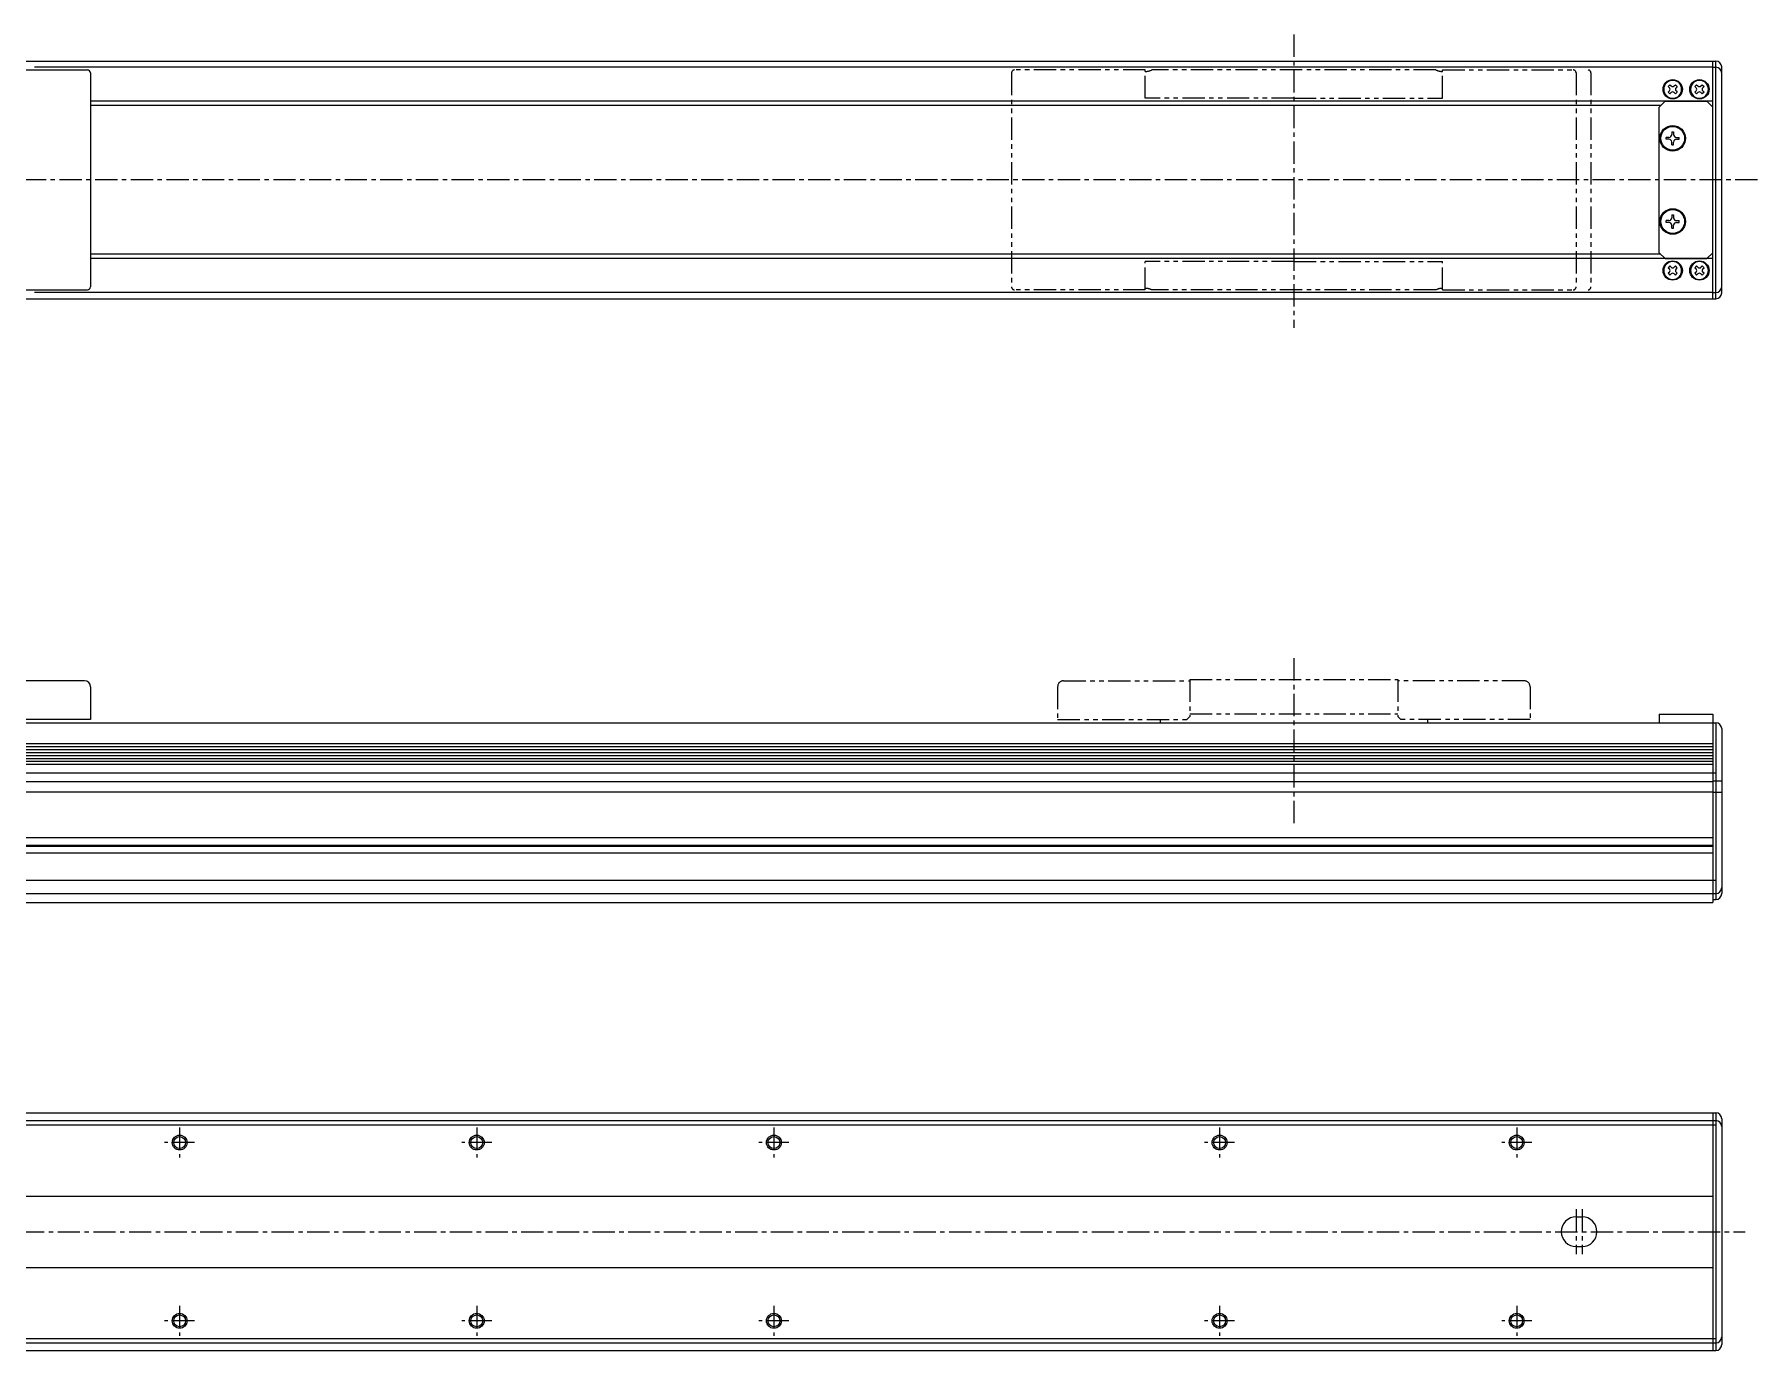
# Model space of a CAD drawing. Extents: x -805 to 272, y -183 to 306.
# Drawn here: x -308 to 272, y -137 to 306 of the extents above; entities that cross this region are included whole.
import ezdxf

# ---------------------------------------------------------------- set-up
doc = ezdxf.new("R2010")
doc.units = 0
for name, pattern in [('CENTER', [12, 7.5, -1.5, 1.5, -1.5]), ('CONTINOUS', [0]), ('PHANTOM', [15, 7.5, -1.5, 1.5, -1.5, 1.5, -1.5])]:
    doc.linetypes.add(name, pattern=pattern)
doc.layers.get('0').update_dxf_attribs({"linetype": 'CONTINUOUS'})
doc.layers.add('CENTER', color=1, linetype='CENTER')

msp = doc.modelspace()

# ---------------------------------------------------------------- linework, layer by layer
at = {"color": 7, "linetype": 'CONTINOUS'}
for p, q in [((-626.95, 296.81), (258.05, 296.81)), ((257.05, 216.81), (257.05, 296.81)), ((258.05, 216.81), (258.05, 296.81)), ((-333.95, 293.81), (-289.95, 293.81)), ((257.05, 294.73), (-307.8, 294.73)), ((-288.95, 292.81), (-288.95, 220.81)), ((257.05, 294.73), (258.05, 294.73)), ((260.05, 218.81), (260.05, 294.81)), ((242.01, 288.24), (242.61, 288.84)), ((242.42, 287.83), (242.01, 288.24)), ((242.01, 286.37), (242.42, 286.78)), ((242.61, 285.77), (242.01, 286.37)), ((242.61, 288.84), (243.03, 288.43)), ((243.03, 286.18), (242.61, 285.77)), ((244.07, 288.43), (244.49, 288.84)), ((244.49, 285.77), (244.07, 286.18)), ((244.49, 288.84), (245.09, 288.24)), ((245.09, 286.37), (244.49, 285.77)), ((245.09, 288.24), (244.68, 287.83)), ((244.68, 286.78), (245.09, 286.37)), ((251.01, 288.24), (251.61, 288.84)), ((251.42, 287.83), (251.01, 288.24)), ((251.01, 286.37), (251.42, 286.78)), ((251.61, 285.77), (251.01, 286.37)), ((251.61, 288.84), (252.03, 288.43)), ((252.03, 286.18), (251.61, 285.77)), ((253.07, 288.43), (253.49, 288.84)), ((253.49, 285.77), (253.07, 286.18)), ((253.49, 288.84), (254.09, 288.24)), ((254.09, 286.37), (253.49, 285.77)), ((254.09, 288.24), (253.68, 287.83)), ((253.68, 286.78), (254.09, 286.37)), ((257.05, 283.31), (-288.95, 283.31)), ((239.55, 281.81), (-288.95, 281.81)), ((239.05, 281.31), (241.05, 283.31)), ((239.05, 232.31), (239.05, 281.31)), ((241.05, 283.31), (255.05, 283.31)), ((257.05, 281.31), (255.05, 283.31)), ((257.05, 232.31), (257.05, 281.31)), ((243.24, 273.01), (243.24, 272.06)), ((243.24, 273.01), (243.86, 273.01)), ((243.86, 273.01), (243.86, 272.06)), ((241.35, 270.49), (241.35, 271.12)), ((242.3, 271.12), (241.35, 271.12)), ((242.3, 270.49), (241.35, 270.49)), ((243.24, 268.61), (243.24, 269.55)), ((243.24, 268.61), (243.86, 268.61)), ((243.86, 268.61), (243.86, 269.55)), ((244.8, 271.12), (245.75, 271.12)), ((244.8, 270.49), (245.75, 270.49)), ((245.75, 270.49), (245.75, 271.12)), ((243.24, 245.01), (243.24, 244.06)), ((243.24, 245.01), (243.86, 245.01)), ((243.86, 245.01), (243.86, 244.06)), ((241.35, 242.49), (241.35, 243.12)), ((242.3, 243.12), (241.35, 243.12)), ((242.3, 242.49), (241.35, 242.49)), ((243.24, 240.61), (243.24, 241.55)), ((243.24, 240.61), (243.86, 240.61)), ((243.86, 240.61), (243.86, 241.55)), ((244.8, 243.12), (245.75, 243.12)), ((244.8, 242.49), (245.75, 242.49)), ((245.75, 242.49), (245.75, 243.12)), ((241.05, 230.31), (239.05, 232.31)), ((255.05, 230.31), (257.05, 232.31)), ((239.55, 231.81), (-288.95, 231.81)), ((257.05, 230.31), (-288.95, 230.31)), ((241.05, 230.31), (255.05, 230.31)), ((242.61, 227.84), (242.01, 227.24)), ((242.01, 227.24), (242.42, 226.83)), ((243.03, 227.43), (242.61, 227.84)), ((244.49, 227.84), (244.07, 227.43)), ((245.09, 227.24), (244.49, 227.84)), ((244.68, 226.83), (245.09, 227.24)), ((251.61, 227.84), (251.01, 227.24)), ((251.01, 227.24), (251.42, 226.83)), ((252.03, 227.43), (251.61, 227.84)), ((253.49, 227.84), (253.07, 227.43)), ((254.09, 227.24), (253.49, 227.84)), ((253.68, 226.83), (254.09, 227.24)), ((242.42, 225.78), (242.01, 225.37)), ((242.01, 225.37), (242.61, 224.77)), ((242.61, 224.77), (243.03, 225.18)), ((244.07, 225.18), (244.49, 224.77)), ((244.49, 224.77), (245.09, 225.37)), ((245.09, 225.37), (244.68, 225.78)), ((251.42, 225.78), (251.01, 225.37)), ((251.01, 225.37), (251.61, 224.77)), ((251.61, 224.77), (252.03, 225.18)), ((253.07, 225.18), (253.49, 224.77)), ((253.49, 224.77), (254.09, 225.37)), ((254.09, 225.37), (253.68, 225.78)), ((-626.95, 216.81), (258.05, 216.81)), ((-333.95, 219.81), (-289.95, 219.81)), ((257.05, 218.88), (-307.8, 218.88)), ((257.05, 218.88), (258.05, 218.88)), ((-290.95, 88.23), (-333.95, 88.23)), ((-288.95, 86.23), (-288.95, 75.23)), ((239.05, 77.03), (257.05, 77.03)), ((239.05, 77.03), (239.05, 74.13)), ((257.05, 77.03), (257.05, 74.13)), ((-626.95, 74.13), (258.05, 74.13)), ((-288.95, 75.23), (-332.95, 75.23)), ((257.05, 74.13), (257.05, 13.63)), ((258.05, 74.13), (258.05, 14.63)), ((260.05, 72.13), (260.05, 16.63)), ((-625.95, 67.11), (257.05, 67.11)), ((-625.95, 66.11), (257.05, 66.11)), ((-625.95, 65.12), (257.05, 65.12)), ((-625.95, 64.13), (257.05, 64.13)), ((-625.95, 63.14), (257.05, 63.14)), ((-625.95, 62.14), (257.05, 62.14)), ((-625.95, 61.15), (257.05, 61.15)), ((-625.95, 60.16), (257.05, 60.16)), ((-626.95, 57.24), (258.05, 57.24)), ((-625.95, 54.38), (257.05, 54.38)), ((257.05, 54.53), (260.05, 54.53)), ((-625.95, 50.88), (257.05, 50.88)), ((257.05, 50.73), (260.05, 50.73)), ((-628.95, 35.46), (257.05, 35.46)), ((-628.95, 30.39), (257.05, 30.39)), ((-625.95, 32.93), (257.05, 32.93)), ((-625.95, 32.63), (257.05, 32.63)), ((-626.95, 21.13), (258.05, 21.13)), ((-626.95, 16.63), (258.05, 16.63)), ((-625.95, 13.63), (257.05, 13.63)), ((257.05, 14.63), (258.05, 14.63)), ((-626.95, -57.16), (258.05, -57.16)), ((257.05, -57.16), (257.05, -137.16)), ((258.05, -57.16), (258.05, -137.16)), ((-626.95, -59.76), (258.05, -59.76)), ((-626.95, -61.16), (258.05, -61.16)), ((260.05, -59.16), (260.05, -135.16)), ((-625.95, -85.16), (257.05, -85.16)), ((211.05, -92.16), (213.05, -92.16)), ((211.05, -102.16), (213.05, -102.16)), ((-625.95, -109.16), (257.05, -109.16)), ((-626.95, -133.16), (258.05, -133.16)), ((-626.95, -134.56), (258.05, -134.56)), ((-626.95, -137.16), (258.05, -137.16))]:
    msp.add_line(p, q, dxfattribs=at)
at = {"color": 3, "linetype": 'PHANTOM'}
for p, q in [((21.05, 292.81), (21.05, 220.81)), ((66.05, 293.81), (22.05, 293.81)), ((66.05, 284.31), (66.05, 293.81)), ((163.87, 293.81), (68.23, 293.81)), ((166.05, 293.81), (210.05, 293.81)), ((166.05, 284.31), (166.05, 293.81)), ((211.05, 292.81), (211.05, 220.81)), ((216.05, 292.81), (216.05, 220.81)), ((116.05, 284.31), (66.05, 284.31)), ((116.05, 284.31), (166.05, 284.31)), ((116.05, 229.31), (66.05, 229.31)), ((66.05, 219.81), (66.05, 229.31)), ((116.05, 229.31), (166.05, 229.31)), ((166.05, 219.81), (166.05, 229.31)), ((66.05, 219.81), (22.05, 219.81)), ((163.87, 219.81), (68.23, 219.81)), ((166.05, 219.81), (210.05, 219.81)), ((38.55, 88.23), (81.05, 88.23)), ((81.05, 88.63), (151.05, 88.63)), ((81.05, 88.63), (81.05, 76.23)), ((151.05, 88.63), (151.05, 76.23)), ((193.55, 88.23), (151.05, 88.23)), ((36.55, 86.23), (36.55, 75.23)), ((195.55, 86.23), (195.55, 75.23)), ((80.05, 75.23), (81.05, 76.23)), ((81.05, 77.16), (151.05, 77.16)), ((152.05, 75.23), (151.05, 76.23)), ((36.55, 75.23), (80.05, 75.23)), ((71.05, 75.23), (71.05, 74.13)), ((195.55, 75.23), (152.05, 75.23)), ((161.05, 75.23), (161.05, 74.13))]:
    msp.add_line(p, q, dxfattribs=at)
at = {"color": 7, "linetype": 'CONTINOUS'}
for centre, radius in [((243.55, 287.31), 3.25), ((252.55, 287.31), 3.25), ((243.55, 270.81), 4.3), ((243.55, 270.81), 4), ((243.55, 242.81), 4.3), ((243.55, 242.81), 4), ((243.55, 226.31), 3.25), ((252.55, 226.31), 3.25), ((-258.95, -67.16), 2.5), ((-258.95, -67.16), 2), ((-158.95, -67.16), 2.5), ((-158.95, -67.16), 2), ((-58.95, -67.16), 2.5), ((-58.95, -67.16), 2), ((91.05, -67.16), 2.5), ((91.05, -67.16), 2), ((191.05, -67.16), 2.5), ((191.05, -67.16), 2), ((-258.95, -127.16), 2.5), ((-258.95, -127.16), 2), ((-158.95, -127.16), 2.5), ((-158.95, -127.16), 2), ((-58.95, -127.16), 2.5), ((-58.95, -127.16), 2), ((91.05, -127.16), 2.5), ((91.05, -127.16), 2), ((191.05, -127.16), 2.5), ((191.05, -127.16), 2)]:
    msp.add_circle(centre, radius, dxfattribs=at)
for centre, radius, start, end in [((258.05, 294.81), 2, 0, 90), ((-289.95, 292.81), 1, 0, 90), ((243.55, 287.31), 3, 0.00029, 0), ((252.55, 287.31), 3, 0.00029, 0), ((258.05, 292.73), 2, 0, 90), ((241.9, 287.31), 0.742, 315, 44.99994), ((243.55, 288.95), 0.742, 225, 314.99996), ((243.55, 285.66), 0.742, 44.99997, 134.99995), ((245.2, 287.31), 0.742, 134.99996, 224.99995), ((250.9, 287.31), 0.742, 315, 44.99994), ((252.55, 288.95), 0.742, 225, 314.99996), ((252.55, 285.66), 0.742, 44.99997, 134.99995), ((254.2, 287.31), 0.742, 134.99996, 224.99995), ((242.3, 272.06), 0.94, 269.99996, 0), ((242.3, 269.55), 0.94, 0.00003, 90.00006), ((244.8, 272.06), 0.94, 179.99998, 270.00002), ((244.8, 269.55), 0.94, 90.00001, 180.00005), ((242.3, 244.06), 0.94, 269.99996, 0), ((244.8, 244.06), 0.94, 179.99998, 270.00002), ((242.3, 241.55), 0.94, 0.00003, 90.00006), ((244.8, 241.55), 0.94, 90.00001, 180.00005), ((243.55, 226.31), 3, 0, 359.99971), ((241.9, 226.31), 0.742, 315.00006, 45), ((243.55, 227.95), 0.742, 225.00005, 315.00003), ((245.2, 226.31), 0.742, 135.00005, 225.00004), ((252.55, 226.31), 3, 0, 359.99971), ((250.9, 226.31), 0.742, 315.00006, 45), ((252.55, 227.95), 0.742, 225.00005, 315.00003), ((254.2, 226.31), 0.742, 135.00005, 225.00004), ((-289.95, 220.81), 1, 270, 0), ((243.55, 224.66), 0.742, 45.00004, 135), ((252.55, 224.66), 0.742, 45.00004, 135), ((258.05, 220.88), 2, 270, 0), ((258.05, 218.81), 2, 270, 0), ((-290.95, 86.23), 2, 0, 90), ((258.05, 72.13), 2, 0, 90), ((258.05, 18.63), 2, 270, 0), ((258.05, 16.63), 2, 270, 0), ((258.05, -59.16), 2, 0, 90), ((258.05, -61.76), 2, 0, 90), ((211.05, -97.16), 5, 90, 270), ((213.05, -97.16), 5, 270, 90), ((258.05, -132.56), 2, 270, 0), ((258.05, -135.16), 2, 270, 0)]:
    msp.add_arc(centre, radius, start, end, dxfattribs=at)
at = {"color": 3, "linetype": 'PHANTOM'}
for centre, radius, start, end in [((22.05, 292.81), 1, 90, 180), ((66.05, 298.31), 5, 270, 295.84193), ((166.05, 298.31), 5, 244.15807, 270), ((210.05, 292.81), 1, 0, 90), ((215.05, 292.81), 1, 0, 90), ((22.05, 220.81), 1, 180, 270), ((210.05, 220.81), 1, 270, 0), ((215.05, 220.81), 1, 270, 0), ((66.05, 215.31), 5, 64.15807, 90), ((166.05, 215.31), 5, 90, 115.84193), ((38.55, 86.23), 2, 90, 180), ((193.55, 86.23), 2, 0, 90)]:
    msp.add_arc(centre, radius, start, end, dxfattribs=at)
at = {"layer": 'CENTER', "color": 1, "linetype": 'CENTER'}
for p, q in [((116.05, 305.76), (116.05, 206.99)), ((272.1, 256.81), (-663.47, 256.81)), ((116.05, 95.83), (116.05, 39.25)), ((-258.95, -62.12), (-258.95, -72.2)), ((-158.95, -62.12), (-158.95, -72.2)), ((-58.95, -62.12), (-58.95, -72.2)), ((91.05, -62.12), (91.05, -72.2)), ((191.05, -62.12), (191.05, -72.2)), ((-253.91, -67.16), (-263.99, -67.16)), ((-153.91, -67.16), (-163.99, -67.16)), ((-53.91, -67.16), (-63.99, -67.16)), ((96.09, -67.16), (86.01, -67.16)), ((196.09, -67.16), (186.01, -67.16)), ((211.05, -89.62), (211.05, -104.7)), ((213.05, -89.62), (213.05, -104.7)), ((-671.98, -97.16), (267.98, -97.16)), ((-253.91, -127.16), (-263.99, -127.16)), ((-258.95, -122.12), (-258.95, -132.2)), ((-153.91, -127.16), (-163.99, -127.16)), ((-158.95, -122.12), (-158.95, -132.2)), ((-53.91, -127.16), (-63.99, -127.16)), ((-58.95, -122.12), (-58.95, -132.2)), ((96.09, -127.16), (86.01, -127.16)), ((91.05, -122.12), (91.05, -132.2)), ((196.09, -127.16), (186.01, -127.16)), ((191.05, -122.12), (191.05, -132.2))]:
    msp.add_line(p, q, dxfattribs=at)

doc.saveas('drawing.dxf')
